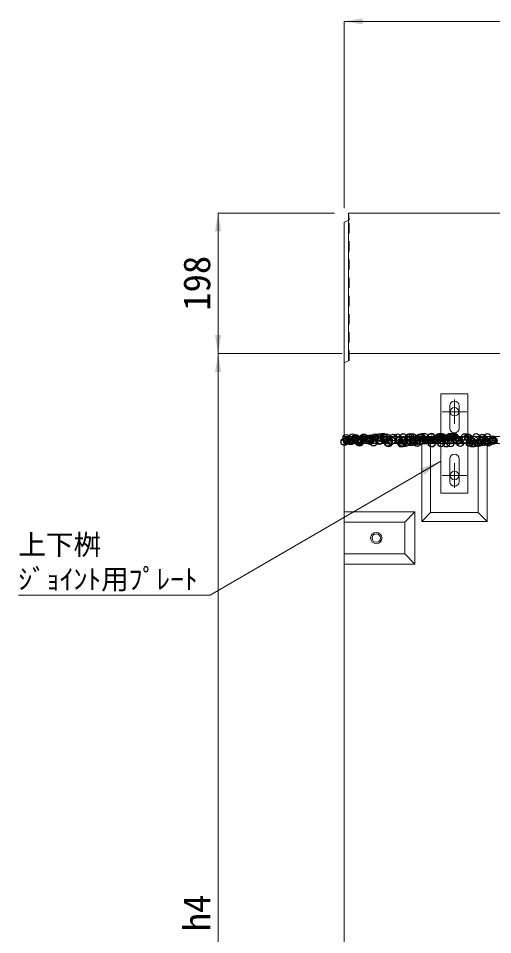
# Model space of a CAD drawing. Units: millimetres at full size; details may follow other scales. Extents: x 5964 to 125098, y -10801 to 28073.
# Drawn here: x 58166 to 58834, y 1403 to 2695 of the extents above; entities that cross this region are included whole.
import ezdxf
from ezdxf.enums import TextEntityAlignment as Align

# ---------------------------------------------------------------- set-up
doc = ezdxf.new("R2010")
doc.units = ezdxf.units.MM
doc.header["$LTSCALE"] = 19
doc.header["$PDMODE"] = 32
doc.header["$PDSIZE"] = 9.5
doc.linetypes.add('USER1', pattern=[1.35, 0.75, -0.6])
doc.linetypes.add('USER2', pattern=[28.575, 19.05, -3.175, 3.175, -3.175])
for name, color, linetype, lineweight in [('0_2', 7, 'Continuous', 20), ('インサート', 3, 'USER1', 9), ('寸法線', 7, 'Continuous', 9), ('寸法表', 7, 'Continuous', 9), ('本体', 2, 'Continuous', 9)]:
    doc.layers.add(name, color=color, linetype=linetype, lineweight=lineweight)
doc.layers.add('ハッチング', color=7, linetype='Continuous')
doc.styles.add('ＭＳ ゴシック', font='')
doc.styles.get('ＭＳ ゴシック').set_extended_font_data('MS Gothic')

# ---------------------------------------------------------------- blocks, each defined once
blk = doc.blocks.new('filled_arrow')
at = {"color": 0, "linetype": 'Continuous', "lineweight": -2}
blk.add_solid([(7.5, 1.25), (0, 0), (7.5, -1.25)], dxfattribs=at)

msp = doc.modelspace()

# ---------------------------------------------------------------- linework, layer by layer
at = {"layer": '0_2'}
msp.add_line((58625.32, 2095.36), (59623.33, 2095.36), dxfattribs=at)
at = {"layer": 'インサート', "linetype": 'USER2'}
for p, q in [((58780.32, 2157.66), (58780.32, 2123.06)), ((58763.02, 2140.36), (58797.63, 2140.36)), ((58780.32, 2067.66), (58780.32, 2033.06)), ((58763.02, 2050.36), (58797.63, 2050.36))]:
    msp.add_line(p, q, dxfattribs=at)
at = {"layer": 'インサート', "linetype": 'Continuous'}
for p, q in [((58773.82, 2148.86), (58773.82, 2116.86)), ((58786.82, 2148.86), (58786.82, 2116.86)), ((58773.82, 2073.86), (58773.82, 2041.86)), ((58786.82, 2073.86), (58786.82, 2041.86))]:
    msp.add_line(p, q, dxfattribs=at)
msp.add_lwpolyline([(58799.32, 2025.36), (58799.32, 2165.36), (58761.32, 2165.36), (58761.32, 2025.36)], close=True, dxfattribs=at)
at = {"layer": 'インサート', "linetype": 'Continuous', "lineweight": 5}
for centre, radius in [((58780.32, 2140.36), 6), ((58780.32, 2050.36), 6), ((58670.32, 1962.36), 8), ((58670.32, 1962.36), 6)]:
    msp.add_circle(centre, radius, dxfattribs=at)
at = {"layer": 'インサート', "linetype": 'Continuous'}
for centre, start, end in [((58780.32, 2148.86), 0, 180), ((58780.32, 2116.86), 180, 0), ((58780.32, 2073.86), 0, 180), ((58780.32, 2041.86), 180, 0)]:
    msp.add_arc(centre, 6.5, start, end, dxfattribs=at)
at = {"layer": 'ハッチング'}
for p in [(58627.99, 2103.38), (58636.98, 2104.39), (58640.73, 2101.93), (58641.29, 2103.55), (58645.99, 2100.71), (58648.64, 2101.06), (58652.77, 2101.61), (58652.8, 2104.41), (58654.28, 2103.49), (58659.67, 2102.51), (58661.06, 2101.76), (58661.99, 2100.9), (58662.31, 2102.86), (58666.44, 2103.41), (58668, 2103.99), (58668.62, 2104.44), (58673.34, 2104.31), (58675.98, 2104.66), (58680.11, 2105.21), (58681.3, 2104.16), (58681.68, 2101.31), (58684.44, 2104.47), (58694.3, 2104.09), (58700.26, 2104.5), (58702.01, 2101.14), (58702.95, 2100.28), (58708.02, 2104.59), (58716.08, 2104.53), (58718.22, 2104.74), (58721.32, 2104.76), (58722.64, 2100.69), (58731.9, 2104.56), (58734.31, 2104.69), (58737.91, 2105.15), (58741.48, 2100.16), (58742.96, 2100.51), (58746.4, 2100.78), (58747.72, 2104.59), (58748.03, 2105.19), (58749.04, 2101.13), (58753.17, 2101.67), (58754.48, 2100.1), (58758.24, 2104.97), (58759.17, 2104.11), (58760.07, 2102.58), (58761.33, 2105.36), (58762.71, 2102.93), (58763.54, 2104.62), (58766.84, 2103.47), (58768.2, 2100.6), (58773.74, 2104.38), (58774.32, 2105.3), (58776.39, 2104.73), (58778.86, 2104.52), (58779.36, 2104.64), (58780.52, 2105.27), (58781.49, 2100.77), (58794.49, 2100.7), (58795.18, 2104.67), (58799.19, 2104.35), (58800.13, 2103.49), (58808.21, 2101.2), (58811, 2104.7), (58819.82, 2103.9), (58821.51, 2101.37), (58826.82, 2104.73), (58834.5, 2101.3), (58625.42, 2098.01), (58625.46, 2097.48), (58628.87, 2099.44), (58632.32, 2098.91), (58634.44, 2098.3), (58634.96, 2099.26), (58639.09, 2099.81), (58644.69, 2099.47), (58645.78, 2097.3), (58646.72, 2096.44), (58648.16, 2098.79), (58660.51, 2099.5), (58661.46, 2098.96), (58666.41, 2096.85), (58674.45, 2098.9), (58676.33, 2099.53), (58686.74, 2096.68), (58687.68, 2095.82), (58688.17, 2099.39), (58692.15, 2099.56), (58701.47, 2099.56), (58705.37, 2095.38), (58707.37, 2096.23), (58707.97, 2099.59), (58708.02, 2095.73), (58712.15, 2096.27), (58714.46, 2099.5), (58719.05, 2097.18), (58721.69, 2097.53), (58723.79, 2099.62), (58725.82, 2098.07), (58727.69, 2096.05), (58728.18, 2099.99), (58732.72, 2098.98), (58735.37, 2099.33), (58739.5, 2099.87), (58739.61, 2099.65), (58743.9, 2099.65), (58748.32, 2095.6), (58748.35, 2095.4), (58755.43, 2099.67), (58761.65, 2095.57), (58763.59, 2100.06), (58768.65, 2095.43), (58771.25, 2099.7), (58774.64, 2095.51), (58783.92, 2099.89), (58784.86, 2099.03), (58787.07, 2099.73), (58788.36, 2096), (58801.66, 2096.17), (58802.89, 2099.76), (58804.55, 2099.44), (58805.78, 2095.44), (58808.42, 2095.79), (58812.55, 2096.34), (58814.66, 2096.11), (58818.71, 2099.79), (58819.45, 2097.24), (58822.09, 2097.59), (58824.87, 2099.26), (58825.81, 2098.41), (58826.22, 2098.14), (58828.38, 2096.6), (58833.12, 2099.04), (58834.53, 2099.82), (58835.77, 2099.39)]:
    msp.add_point(p, dxfattribs=at)
at = {"layer": '寸法線'}
for p, q in [((58625.32, 2690.37), (59623.33, 2690.37)), ((58625.32, 2427.36), (58625.32, 2690.37)), ((58447.63, 2420.36), (58447.63, 2222.34)), ((58611.32, 2420.36), (58447.63, 2420.36)), ((58622.09, 2222.34), (58447.63, 2222.34)), ((58447.63, 2222.34), (58447.63, 645.36)), ((58622.09, 2222.34), (58447.63, 2222.34))]:
    msp.add_line(p, q, dxfattribs=at)
at = {"layer": '寸法表'}
msp.add_lwpolyline([(58761.32, 2070.89), (58436.35, 1881.84), (58166.45, 1881.84)], dxfattribs=at)
at = {"layer": '本体', "lineweight": 20}
for p, q in [((58631.32, 2420.36), (59617.33, 2420.36)), ((58631.32, 2420.36), (58631.32, 2409.93)), ((58625.33, 2407.36), (58631.32, 2409.93)), ((58625.33, 2095.36), (58625.33, 2407.36)), ((58631.32, 2222.34), (59617.33, 2222.34)), ((58625.32, 2209.35), (58631.32, 2211.92)), ((58625.32, 2105.36), (59623.33, 2105.36)), ((58625.32, 645.36), (58625.33, 2095.36)), ((58625.32, 2095.36), (59623.33, 2095.36))]:
    msp.add_line(p, q, dxfattribs=at)
at = {"layer": '本体', "color": 4, "linetype": 'USER1', "lineweight": 5}
for p, q in [((58631.32, 2420.36), (58632.32, 2410.36)), ((58631.32, 2409.93), (58632.32, 2410.36)), ((58632.32, 2212.35), (58632.32, 2410.36)), ((58631.32, 2222.35), (58632.32, 2212.35)), ((58631.32, 2211.92), (58632.32, 2212.35))]:
    msp.add_line(p, q, dxfattribs=at)
at = {"layer": '本体', "lineweight": 5}
msp.add_line((58631.32, 2409.93), (58631.32, 2211.92), dxfattribs=at)
at = {"layer": '本体'}
for p, q in [((58734.32, 1985.86), (58734.32, 2095.36)), ((58746.82, 1998.36), (58746.82, 2095.36)), ((58813.82, 1998.36), (58813.82, 2095.36)), ((58826.32, 1985.86), (58826.32, 2095.36)), ((58625.32, 1999.36), (58724.82, 1999.36)), ((58710.32, 1984.86), (58724.82, 1999.36)), ((58724.82, 1999.36), (58724.82, 1925.36)), ((58746.82, 1998.36), (58734.32, 1985.86)), ((58813.82, 1998.36), (58746.82, 1998.36)), ((58813.82, 1998.36), (58826.32, 1985.86)), ((58625.32, 1984.86), (58710.32, 1984.86)), ((58710.32, 1984.86), (58710.32, 1939.86)), ((58826.32, 1985.86), (58734.32, 1985.86)), ((58710.32, 1939.86), (58625.32, 1939.86)), ((58710.32, 1939.86), (58724.82, 1925.36)), ((58724.82, 1925.36), (58625.32, 1925.36))]:
    msp.add_line(p, q, dxfattribs=at)

# ---------------------------------------------------------------- block references
at = {"layer": '寸法線', "xscale": 3.47, "yscale": 3.47}
msp.add_blockref('filled_arrow', (58625.32, 2690.37), dxfattribs=at)
for p, rotation in [((58447.63, 2420.36), 270), ((58447.63, 2222.34), 90), ((58447.63, 2222.34), 270)]:
    msp.add_blockref('filled_arrow', p, dxfattribs=dict(at, rotation=rotation))
at = {"layer": '寸法表', "xscale": 4, "yscale": 4, "rotation": 210.2}
msp.add_blockref('filled_arrow', (58761.32, 2070.89), dxfattribs=at)

# ---------------------------------------------------------------- texts
at = {"layer": '寸法線', "style": 'ＭＳ ゴシック'}
for s, p in [('198', (58417.63, 2321.35)), ('h4', (58417.63, 1433.85))]:
    msp.add_text(s, height=37.98, rotation=90, dxfattribs=at).set_placement(p, align=Align.MIDDLE_CENTER)
at = {"layer": '寸法表', "style": 'ＭＳ ゴシック'}
for s, p in [('上下桝', (58166.45, 1930.36)), ('ｼﾞｮｲﾝﾄ用ﾌﾟﾚｰﾄ', (58166.45, 1881.61))]:
    msp.add_text(s, height=28.48, dxfattribs=at).set_placement(p, align=Align.BOTTOM_LEFT)

doc.saveas('drawing.dxf')
